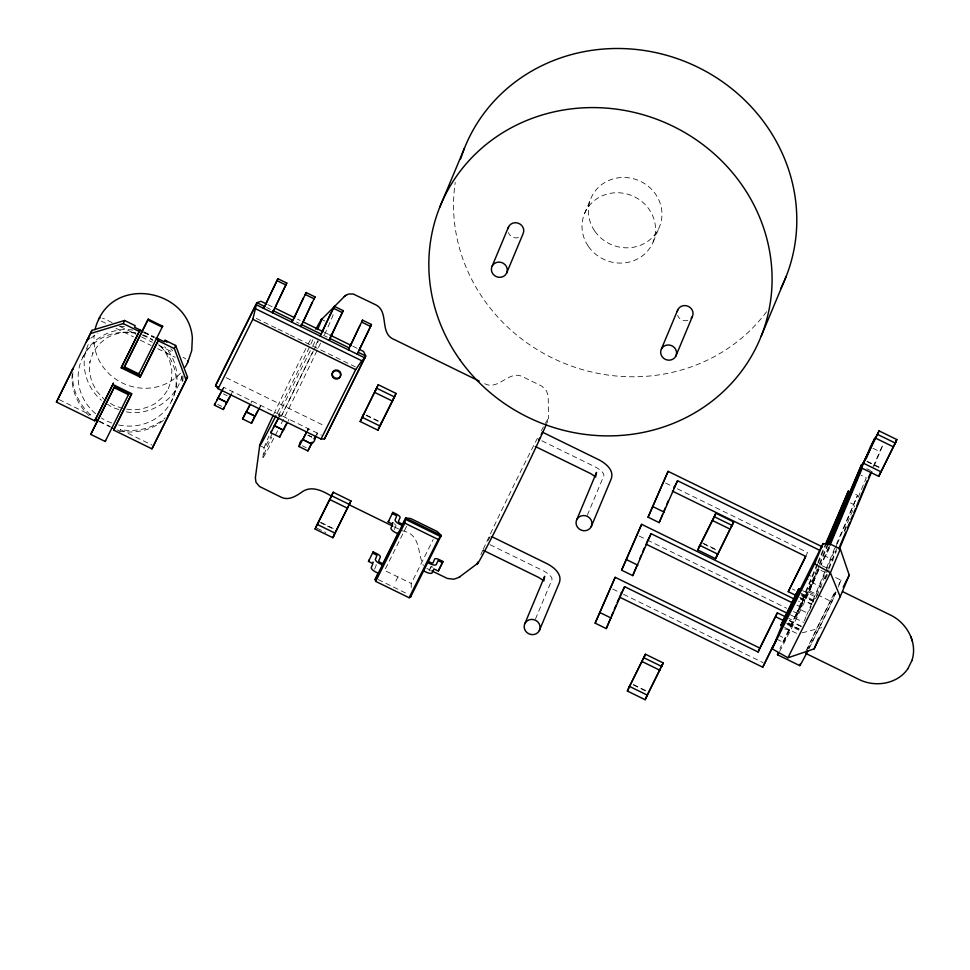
<?xml version="1.0" encoding="UTF-8"?>
<svg xmlns="http://www.w3.org/2000/svg" width="970" height="970" viewBox="0 0 970 970"><rect width="100%" height="100%" fill="white"/><g stroke="black" fill="none" stroke-linecap="round" stroke-linejoin="round"><path stroke-width="0.73" stroke-dasharray="4.85 3.64" d="M411.231 587.541L411.268 583.455L433.214 539.514M72.216 374.165C70.761 389.576 77.843 405.12 88.998 415.584M72.871 372.589C71.331 388.509 79.006 404.32 90.574 415.002L89.919 416.579M182.227 381.368L181.499 372.916M182.821 381.246L183.1 375.438M262.834 457.537L264.155 447.691L259.717 445.521M88.234 344.568C79.297 363.52 85.687 386.921 101.389 400.27M95.618 413.729A49.482 46.439 22.7 0 1 82.729 357.469C90.828 338.481 112.496 326.72 132.817 330.091M117.067 429.868L119.783 431.201L120.45 429.625C136.079 432.232 153.369 428.679 165.227 417.791M118.619 424.981A49.482 46.439 22.7 0 0 171.593 400.962C180.493 383.671 178.553 360.876 164.609 346.787M182.142 375.742C175.752 400.598 149.319 417.209 124.196 411.425M222.809 389.225L223.633 387.26L321.434 435.118M251.024 403.035L251.836 401.059M259.899 407.388L260.724 405.411L258.978 408.904M279.675 417.064L280.5 415.087M288.114 421.186L288.939 419.222M307.441 430.656L308.266 428.679L306.52 432.171M307.89 430.874L308.715 428.898M316.329 434.996L317.154 433.032M316.778 435.215L317.602 433.25M374.614 569.111L376.178 565.364A4.329 1.491 26.5 0 0 375.451 563.837M584.461 213.812L590.851 198.547M653.113 242.015L659.503 226.737M535.428 619.139L551.918 579.745A12.367 4.268 26.5 0 0 542.46 570.36L486.916 543.188M587.311 515.264L603.789 475.858A12.367 4.268 26.5 0 0 594.331 466.473L540.144 439.956M805.84 556.44L807.489 552.5L676.417 488.346M776.74 639.145L783.408 642.407L793.824 620.897L788.768 618.411M817.273 563.703L794.6 617.902L803.706 622.364M817.855 562.321L824.827 545.637M783.408 642.407L793.824 620.897M817.661 564.504L799.062 608.978L808.168 613.428M818.243 563.109L825.797 545.043M790.453 614.834L795.849 617.478L802.687 603.146L798.625 601.157M795.849 617.478L802.687 603.146M817.079 569.281L807.78 591.518L816.885 595.98L815.54 598.66M819.407 563.728L826.961 545.661M799.644 597.253L804.712 599.739L815.139 578.217L808.471 574.955M819.213 565.91L812.242 582.582L821.347 587.044M819.795 564.516L827.931 545.067M779.577 651.5A49.482 1.067 -63.9 0 0 808.543 593.616L818.85 569.354L826.695 573.185M828.513 547.068L820.947 565.134L829.932 547.153M829.483 546.474L825.409 556.198L833.218 560.017M804.288 620.97L806.034 616.811M806.616 615.416L825.797 569.548M826.379 568.165L835.679 545.928M836.261 544.534L857.577 495.294L853.685 493.39M809.332 610.651L836.649 545.334M837.231 543.94L857.577 495.294M816.885 595.98L827.931 569.572M828.513 568.178L836.649 548.729M844.203 530.663L854.667 505.637M858.159 497.307L866.295 477.846L861.093 475.3M824.827 578.702L828.319 570.372M828.901 568.978L836.455 550.911M844.603 531.451L846.337 527.28M873.085 466.752L882.664 445.084M874.055 466.158L882.773 445.303M809.065 648.506A49.482 1.067 -63.9 0 0 830.769 604.48L835.97 592.415M838.226 586.995L841.063 580.218L834.527 577.029M489.304 538.617L489.899 537.319M221.887 390.752L223.633 387.26M230.775 395.105L232.509 391.601M278.305 418.373L280.051 414.869M406.551 526.455L384.605 570.409L411.268 583.455M395.857 581.091L397.942 576.932M431.274 566.371L428.91 571.112L430.474 567.377A4.329 1.491 26.5 0 1 432.911 567.135M818.935 569.16L788.792 629.542L784.706 629.057M804.712 599.739L813.49 582.158L806.822 578.896M825.361 578.993L829.386 570.93M487.995 540.617L488.832 538.956M489.535 537.586L490.056 536.592M818.85 569.354L817.589 571.657A49.482 1.067 -63.9 0 0 779.916 648.639M841.063 580.218L839.802 582.534A49.482 1.067 -63.9 0 0 838.116 585.734M90.865 338.13L97.934 333.231M163.445 420.301C151.696 430.522 134.927 433.699 119.783 431.201M802.105 632.876L821.772 627.651M119.528 326.672L125.057 326.429M135.921 332.88C125.7 330.758 115.6 333.086 106.13 338.251L98.576 344.617L92.744 353.104L93.096 352.571L89.834 362.283L89.955 361.689L89.361 371.462L91.726 381.768L96.77 391.249L104.154 399.276M126.694 409.122C136.394 411.098 146.082 408.467 155.103 403.629L162.669 397.263L168.501 388.788L168.149 389.309L171.411 379.597L171.278 380.204L171.872 370.419L169.507 360.125L164.463 350.631L157.079 342.604M484.648 383.696C498.701 390.849 508.741 369.873 522.454 376.615L541.927 386.193L546.522 390.861L548.183 396.075L548.511 418.761M143.766 332.771L149.15 334.638L153.903 337.742M142.602 334.82L147.876 336.651L152.557 339.694M122.608 408.431L113.357 405.242L108.688 402.186M118.813 409.57L112.096 407.254L107.33 404.15M872.964 448.273L879.475 451.462M867.083 461.211L879.778 467.419M866.913 461.599L880.881 468.437M866.743 468.716L870.551 470.583M850.52 502.957L853.127 504.23M665.602 483.048L675.059 487.68M321.7 319.494L325.035 321.131M822.257 565.765L828.756 568.953M267.781 304.592L273.176 307.235M297.45 319.118L300.154 320.439M324.429 332.322L328.478 334.298M352.765 346.193L358.16 348.824M266.629 307.466L270.436 309.333M296.553 322.113L299.099 323.362M323.495 335.305L327.314 337.16M256.286 318.403L276.644 328.369M278.002 329.036L288.866 334.347M290.224 335.014L355.359 366.89M809.792 590.997L832.005 601.873M802.626 590.633L816.582 597.471M702.62 542.933L716.587 549.76M703.723 543.94L716.418 550.16M792.429 588.972L794.963 590.221M801.293 593.313L806.361 595.798M801.147 594.186L813.83 600.394M801.814 595.41L813.248 601M801.656 595.81L813.078 601.4M800.505 598.563L811.926 604.152M800.335 598.963L811.757 604.553M796.988 605.11L801.038 607.087M639.145 536.034L645.923 539.344M647.269 540.011L786.67 608.238M793.436 611.549L797.498 613.537M789.374 620.339L802.069 626.559M789.204 620.739L801.899 626.947M366.272 415.051L378.967 421.259M366.102 415.439L380.07 422.277M788.38 622.97L792.175 624.838M788.052 623.492L799.474 629.093M786.621 623.273L799.316 629.481M787.288 624.498L798.722 630.088M784.536 627.42L797.898 634.004M778.389 635.204L785.057 638.466M144.033 331.886L154.897 337.208M143.899 332.298L153.345 336.917M226.228 377.718L324.695 425.915M112.096 322.574L105.39 319.288A6.184 2.134 26.5 0 0 102.505 318.196M120.134 326.502L136.224 334.383M141.584 337.002L152.302 342.252M159.007 345.526L173.751 352.74M101.207 321.058L106.591 323.701M116.012 328.309L133.508 336.869M140.238 340.167L151.017 345.441M157.746 348.727L175.243 357.299M307.914 435.081L311.722 436.936M223.415 393.893L227.222 395.76M308.048 435.324L311.867 437.191M612.7 589.02L622.17 593.652M623.528 594.319L763.026 662.595M217.741 404.405L221.56 406.272M302.385 445.824L306.193 447.691M394.208 526.831L400.925 530.117M402.259 530.772C421.283 534.203 417.076 552.876 423.381 565.474M430.486 570.251L426.836 568.408M321.203 522.575L335.171 529.414M319.773 522.345L335.002 529.802M59.061 399.579L90.574 415.002M120.45 429.625L151.963 445.048M99.425 421.235L110.277 426.545M99.292 421.647L110.083 426.921M317.057 528.226L325.944 532.566M633.471 684.565L646.165 690.773M633.313 684.953L646.008 691.173M378.251 579.587L408.528 594.416M170.805 348.812L172.624 350.8M687.815 320.452A8.039 7.542 22.7 0 1 677.606 315.444M518.538 237.589A8.039 7.542 22.7 0 1 508.328 232.594M766.567 311.709A173.169 162.523 22.7 0 1 562.879 362.744A173.169 162.523 22.7 0 1 455.233 182.384M333.134 314.607A79.964 1.734 -63.9 0 1 323.653 336.432M320.549 343.101A79.964 1.734 -63.9 0 1 284.016 418.155M283.361 419.452A79.964 1.734 -63.9 0 1 280.209 425.697M277.626 430.765A79.964 1.734 -63.9 0 1 271.685 437.058M281.797 415.548A79.964 1.734 -63.9 0 1 313.249 351.407M313.88 350.146A79.964 1.734 -63.9 0 1 318.33 341.379M545.358 423.344A81.092 1.758 -63.9 0 1 546.862 423.126M480.841 554.731A81.092 1.758 -63.9 0 1 482.805 550.342M483.315 549.214A81.092 1.758 -63.9 0 1 537.441 438.234M541.442 430.583A81.092 1.758 -63.9 0 1 543.406 426.897M312.91 339.682A70.507 1.528 -63.9 0 1 276.535 414.493M273.892 413.863A70.507 1.528 -63.9 0 1 306.18 347.963M308.181 344.023A70.507 1.528 -63.9 0 1 311.043 338.433M317.978 340.518A70.507 1.528 -63.9 0 1 314.947 346.993M312.582 352.025A70.507 1.528 -63.9 0 1 280.973 416.663M272.231 433.748A70.507 1.528 -63.9 0 1 269.017 436.063M278.341 416.033A70.507 1.528 -63.9 0 1 310.618 350.134M312.631 346.193A70.507 1.528 -63.9 0 1 315.492 340.603M158.704 344.702A49.482 46.439 22.7 0 1 171.593 400.962M111.708 423.017A49.482 46.439 22.7 0 1 101.389 417.973M82.729 357.469A49.482 46.439 22.7 0 1 135.703 333.45M142.614 335.426A49.482 46.439 22.7 0 1 152.921 340.47M180.493 373.147A49.446 46.402 22.7 0 1 124.184 383.853A49.446 46.402 22.7 0 1 94.151 335.183M183.124 357.336A6.184 2.134 26.5 0 1 185.791 358.961M835.776 592.815A35.866 0.776 -63.9 0 1 808.531 648.59M807.198 649.56A35.866 0.776 -63.9 0 1 821.178 620.048A35.866 0.776 -63.9 0 1 835.51 591.809M805.864 651.331A49.482 1.067 -63.9 0 1 835.594 590.56M394.45 523.739A4.329 1.491 26.5 0 1 395.166 524.358M395.663 524.94A4.329 1.491 26.5 0 1 395.893 525.885L394.329 529.632A2.474 0.849 26.5 0 0 394.317 529.875M594.852 231.212A37.102 34.823 22.7 0 0 658.363 229.223A37.102 34.823 22.7 0 0 622.316 177.486A37.102 34.823 22.7 0 0 594.852 231.212M588.463 246.489A37.102 34.823 22.7 0 0 651.973 244.488A37.102 34.823 22.7 0 0 615.926 192.751A37.102 34.823 22.7 0 0 588.463 246.489"/><path stroke-width="1.45" d="M359.506 349.491L363.556 351.467L365.726 355.966L324.441 438.974L321.034 439.034L218.165 388.691L252.806 319.312L256.868 302.688L261.027 301.294L266.423 303.937M544.012 579.805L544.667 576.289L524.915 623.492M375.693 581.382L404.793 523.109L405.702 518.053L410.553 518.465L437.203 531.511L441.253 535.452L438.21 539.466L409.11 597.726L375.693 581.382L375.123 579.49L378.106 573.318M259.717 445.521L255.377 477.676L255.971 482.284L259.548 486.528L281.106 497.137C288.648 501.163 296.82 495.67 302.785 491.426C311.891 485.497 322.986 491.002 331.061 495.925M911.921 660.558C917.947 642.589 906.768 622.667 890.23 614.932L842.651 591.639M911.982 660.388L907.896 668.694M95.011 329.691A49.446 46.402 22.7 0 1 98.54 319.748L98.54 319.663M187.901 361.955L191.757 350.461L192.339 337.766C188.81 291.279 119.941 276.111 99.049 318.463M94.745 420.847L113.405 383.296L94.745 420.847L56.43 402.089L73.077 368.236L72.423 369.812M86.366 341.864L91.98 330.37L124.572 320.464L135.182 325.665L134.527 327.229L142.675 331.219M56.43 402.089L91.98 330.37M98.516 319.748L99.013 318.548A6.184 2.134 26.5 0 1 100.177 317.917M90.671 333.522L123.263 323.616L124.572 320.464M128.937 393.735L105.184 441.459L90.743 434.402L114.508 386.666L128.937 393.735L128.525 394.717L114.096 387.648L114.508 386.666M156.049 338.239L158.74 339.561L140.092 377.1L121.201 367.86L139.862 330.321L142.554 331.643M124.875 365.884L148.228 319.142L162.657 326.199L138.904 373.935L124.463 366.866L124.96 365.69M121.201 367.86L139.862 330.321M124.463 366.866L148.228 319.142M105.184 441.459L105.597 440.477M156.255 337.863L164.403 341.852L165.058 340.276L175.667 345.478L187.513 377.124L151.95 448.843L113.635 430.086L131.617 393.893M138.904 373.935L139.401 372.759M140.092 377.1L158.74 339.561M162.657 326.199L162.245 327.193L147.816 320.124M186.191 380.276L174.357 348.63L175.667 345.478M151.95 448.843L187.513 377.124M167.943 416.566L168.598 414.99M226.895 402.332L223.27 409.486L214.382 405.133L215.207 403.156M263.27 308.193L264.095 306.229L256.868 302.688L216.407 383.72L215.583 385.696L218.165 388.691M223.27 409.486L224.094 407.509M274.158 286.538L277.905 278.717L286.793 283.07L282.476 291.752M272.158 312.546L272.982 310.57L292.31 320.027L291.485 322.004M242.597 418.943L246.222 411.789L255.122 416.118L251.485 423.284L242.597 418.943L249.084 406.466M292.746 320.245L291.921 322.222L294.783 316.171M251.485 423.284L254.94 416.045M306.12 292.528L305.295 294.492L314.183 298.845L314.995 296.868L306.12 292.528L294.941 316.171M301.634 324.598L300.809 326.575L303.671 320.512M284.295 427.588L279.7 437.094L270.812 432.753L271.636 430.777M330.285 314.753L320.136 336.032L323.58 329.097M279.7 437.094L280.524 435.13M330.576 314.159L334.323 306.338L343.21 310.679L339.464 318.512M339.173 319.106L329.024 340.373L332.467 333.45M311.528 443.751L307.914 450.904L299.027 446.552L306.52 432.171M370.601 326.466L371.425 324.489L362.537 320.136L361.713 322.113L370.601 326.466L360.246 348.133M307.914 450.904L312.146 442.102M324.441 438.974L365.726 355.966L358.063 352.219M439.737 207.277L464.46 148.18M316.596 525.485L333.195 492.239L350.958 500.944L332.88 537.732L315.104 529.038L316.947 524.843M360.173 421.501L378.264 384.714L396.027 393.42L394.547 396.96L377.948 430.207L360.173 421.501L378.264 384.714M317.348 524.479L335.123 533.185M363.738 413.802L362.246 417.355L380.022 426.048L381.501 422.508M329.8 499.55L347.563 508.244M376.19 388.873L374.699 392.413L392.474 401.119L393.953 397.567L379.949 425.624M331.352 496.434L333.195 492.239M332.88 537.732L333.862 535.367M333.559 536.301L334.711 533.536M377.948 430.207L379.428 426.654M348.885 505.091L350.958 500.944M349.127 505.127L350.279 502.375M378.239 573.258L375.293 571.791A6.196 2.134 26.5 0 1 371.219 567.753L372.844 563.667L368.491 561.363L368.988 560.175M492.117 266.192L508.595 226.786M382.883 563.764L380.664 562.673A2.474 0.849 26.5 0 1 378.773 560.793L380.337 557.059A4.329 1.491 26.5 0 0 377.027 553.773L373.135 551.869L372.638 553.045L376.978 555.325L375.366 559.447A6.196 2.134 26.5 0 0 379.44 563.485L382.386 564.94L398.44 532.591M397.955 533.779L395.008 532.324A6.196 2.134 26.5 0 1 390.934 528.274L392.559 524.2L388.206 521.884L388.703 520.708M402.599 524.285L400.367 523.194A2.474 0.849 26.5 0 1 398.476 521.326L400.052 517.58A4.329 1.491 26.5 0 0 396.73 514.294L392.85 512.39L392.353 513.579L396.694 515.846L395.081 519.968A6.196 2.134 26.5 0 0 399.155 524.006L402.101 525.461L405.702 518.053L441.253 535.452L410.674 596.877L409.11 597.726M506.558 273.261A8.039 7.542 22.7 0 0 498.641 262.106A8.039 7.542 22.7 0 0 492.808 273.807A8.039 7.542 22.7 0 0 506.558 273.261L523.036 233.855A8.039 7.542 22.7 0 0 518.222 223.161A8.039 7.542 22.7 0 0 507.965 228.653M410.674 596.877L411.159 595.701M438.331 570.978L442.975 561.484L439.083 559.581A4.329 1.491 26.5 0 0 434.621 559.059L433.056 562.806A2.474 0.849 26.5 0 1 430.498 562.503L428.279 561.424L427.782 562.6L430.741 564.031A6.196 2.134 26.5 0 0 436.233 564.673L438.028 560.648L442.478 562.673L438.331 570.978L433.929 568.941L432.087 572.979A6.196 2.134 26.5 0 1 426.594 572.336L423.635 570.906M442.478 562.673L442.975 561.484M576.798 519.605L596.538 472.402L595.859 475.639M539.356 630.561A8.039 7.542 22.7 0 0 531.451 619.406A8.039 7.542 22.7 0 0 525.607 631.106A8.039 7.542 22.7 0 0 539.356 630.561L559.169 583.188C562.903 573.997 553.312 566.71 546.049 563.206L491.814 536.665M661.394 349.042L677.872 309.636M591.227 526.674A8.039 7.542 22.7 0 0 583.322 515.531A8.039 7.542 22.7 0 0 577.477 527.219A8.039 7.542 22.7 0 0 591.227 526.674L611.051 479.301C614.774 470.111 605.195 462.823 597.932 459.319L542.327 432.111L541.175 434.73M675.835 356.111A8.039 7.542 22.7 0 0 667.918 344.956A8.039 7.542 22.7 0 0 662.086 356.657A8.039 7.542 22.7 0 0 675.835 356.111L692.313 316.705M624.631 586.68L606.262 628.596L595.156 623.152L615.174 577.308L759.765 648.069L758.116 652.01L624.631 586.68L619.442 597.071L762.735 667.202L776.74 639.145M595.156 623.152L615.174 577.308M792.939 603.122L651.088 533.694L632.719 575.61L621.612 570.178L641.631 524.321L794.563 599.181M621.612 570.178L641.631 524.321M819.48 550.184L677.545 480.72L659.176 522.624L648.069 517.192L668.087 471.335L822.487 546.91M648.069 517.192L668.087 471.335M606.262 628.596L610.275 618.993M611.415 616.253L613.137 612.143M614.289 609.403L616.011 605.292M617.15 602.552L618.872 598.441M632.719 575.61L637.302 564.649M639.594 559.169L641.315 555.046M642.467 552.306L644.177 548.195M659.176 522.624L662.607 514.403M663.759 511.663L665.481 507.553M666.62 504.812L668.342 500.702M761.183 336.214L785.906 277.105M628.863 687.475L645.462 654.229L663.225 662.934L645.147 699.722L627.372 691.028L629.215 686.833M629.615 686.469L647.39 695.175M642.067 661.54L659.842 670.234M643.619 658.424L644.771 655.671M627.372 691.028L645.462 654.229M699.273 546.462L715.872 513.215L733.647 521.921L715.569 558.708L697.794 550.014L699.625 545.819M700.037 545.455L717.8 554.161M712.477 520.526L730.252 529.22M714.041 517.41L715.872 513.215M645.147 699.722L646.141 697.357M645.826 698.291L646.99 695.526M661.152 667.093L663.225 662.934M661.394 667.117L662.546 664.365M715.569 558.708L733.647 521.921M716.248 557.277L717.4 554.513M731.804 526.104L732.968 523.351M758.116 652.01L777.358 612.834L784.96 616.556M795.849 595.398L788.246 591.676L805.464 556.562M762.735 667.202L773.054 645.899M782.802 621.406L784.293 617.854M772.156 648.833L780.62 628.584L823.057 543.6L831.217 544.558L840.335 549.02L849.223 575.125L840.19 596.72L814.145 648.869L787.943 657.793L772.156 648.833L814.582 563.861L823.057 543.6M795.254 596.477L796.746 592.925M798.819 588.766L780.729 625.565L798.819 588.766L801.353 590.015M825.409 544.255L848.471 490.844L825.797 545.043M827.543 544.267L861.651 464.46L827.931 545.067M860.984 467.673L879.075 430.874L896.838 439.58L895.359 443.12L878.759 476.367L860.984 467.673L879.075 430.874M861.675 466.23L862.827 463.478M863.227 463.114L881.002 471.82M829.677 544.291L870.369 447L874.831 438.064L866.113 458.919M830.065 545.079L862.039 468.643M875.68 438.185L893.443 446.879M877.232 435.069L878.384 432.317M839.365 547.359L845.755 532.069M847.501 527.898L849.829 522.333M850.993 519.556L852.727 515.385M853.891 512.609L855.637 508.438M856.801 505.661L867.265 480.647M868.429 477.87L870.175 473.7M839.171 549.541L871.727 471.711M840.335 549.02L830.381 572.821L787.943 657.793M878.759 476.367L896.838 439.58M879.438 474.936L880.59 472.172M895.007 443.763L896.159 441.01M814.145 648.869L818.668 638.078M361.301 345.623L371.425 324.489M361.204 345.853L360.391 347.527M273.722 287.435L263.707 308.411L267.15 301.488M267.017 301.452L273.867 287.144M282.597 291.788L272.594 312.764L276.038 305.829M275.904 305.805L282.743 291.485M323.446 329.072L330.43 314.147M332.334 333.425L339.318 318.5M538.629 440.028L539.55 438.137M273.588 287.399L274.013 286.538M303.828 320.512L314.995 296.868M351.358 343.78L362.537 320.136M274.013 286.841L277.905 278.717M282.888 291.194L286.793 283.07M330.43 314.462L334.323 306.338M339.318 318.803L343.21 310.679M360.246 347.83L359.046 350.558M351.213 343.78L348.351 349.843L349.176 347.866L329.849 338.409M360.1 348.133L357.239 354.183M303.477 297.802L293.74 318.596M312.364 302.155L302.628 322.937M359.906 325.423L350.158 346.205M90.743 434.402L114.096 387.648M113.635 430.086L131.787 393.723L112.908 384.484M187.428 363.071L187.853 362.028A6.184 2.134 26.5 0 0 187.525 360.67M214.382 405.133L221.887 390.752M216.953 399.992L218.007 397.979L227.041 402.562L231.09 394.79M222.809 389.225L218.02 397.967M226.725 402.235L227.125 401.434M225.84 404.332L226.168 403.666M230.775 395.105L228.508 398.731M250.09 404.563L246.404 412.007L255.255 416.372L258.978 408.904M270.812 432.753L278.172 418.652M273.382 427.6L274.425 425.6L283.47 430.183L287.193 422.714M278.305 418.373L274.449 425.587M282.27 431.953L283.313 429.94M299.027 446.552C301.779 428.958 312.304 454.663 315.723 436.209M306.835 431.856L302.822 439.616L311.685 443.993M315.408 436.524L314.789 437.749M321.034 439.034L355.675 369.655L361.798 360.767L364.902 357.942L256.044 304.665L215.583 385.696L217.995 386.872M315.104 529.038L331.704 495.791L349.479 504.485M394.475 396.536L396.027 393.42M334.359 534.179L348.23 506.413M368.491 561.363L373.135 551.869M388.206 521.884L392.85 512.39M375.123 579.49L405.217 519.229L440.756 536.628M646.553 542.788L651.088 533.694M673.653 488.504L677.545 480.72M697.794 550.014L714.393 516.767L732.168 525.461M646.626 696.181L660.497 668.403M759.765 648.069L777.358 612.834M788.246 591.676L805.84 556.44L672.355 491.099M843.209 587.165L849.223 575.125M249.957 404.842L249.132 406.418M258.844 409.182L258.008 410.771M287.059 422.993L285.653 425.005M227.513 400.683L228.205 399.325M255.716 414.493L256.08 413.778M256.419 413.123L257.232 411.571M284.634 426.933L285.447 425.381M314.692 437.931L313.868 438.816M907.944 668.633C897.383 684.238 874.964 687.645 858.777 679.339L805.755 653.392A35.866 0.776 -63.9 0 1 805.718 653.246M321.009 320.003L344.993 295.935M87.033 340.3L89.276 338.421M431.808 570.893L447.364 578.459L453.875 579.223L459.016 577.344L478.004 563.133M345.235 295.765L348.557 294.043L353.213 293.995L375.717 304.798C389.71 311.758 378.736 333.789 394.584 339.682L479.216 381.113M344.241 296.493L345.999 295.207M459.016 577.344L460.01 576.629M877.583 434.427L895.359 443.12M277.08 280.682L285.968 285.034M333.51 308.302L342.386 312.655M274.522 307.89L294.759 317.796M302.846 321.761L323.083 331.667M329.824 334.965L351.407 345.526M301.185 324.38L320.961 334.056M255.934 308.957L361.798 360.767M535.258 446.479L590.742 473.639L595.847 476.985M653.259 506.801L664.365 512.233M252.806 319.312L355.675 369.655M376.772 388.267L394.547 396.96M645.899 544.085L787.749 613.513M775.709 616.774L783.311 620.497M626.802 559.787L637.908 565.219M123.263 323.616L139.365 331.497M158.243 340.749L174.357 348.63M777.528 654.762L799.741 665.626M218.153 398.209L227.041 402.562M274.583 425.83L283.47 430.183M121.699 366.684L140.589 375.923M483.387 550.366L538.859 577.526L543.976 580.872M600.345 612.761L611.452 618.205M404.793 523.109L438.21 539.466M348.533 504.473L392.862 526.176M643.971 657.781L661.746 666.475M95.351 419.234L98.067 420.568M95.242 419.658L97.946 420.98M111.429 427.588L114.133 428.898M814.582 563.861L830.381 572.821L840.19 596.72M165.058 340.276L166.888 342.264M912.467 641.51L910.903 636.732M677.242 311.503A8.039 7.542 22.7 0 1 688.47 306.423A8.039 7.542 22.7 0 1 691.198 318.33M460.653 158.862A173.169 162.523 22.7 0 1 686.081 61.959A173.169 162.523 22.7 0 1 780.68 288.757M315.82 329.279A70.507 1.528 -63.9 0 1 317.542 329.57M275.88 415.791A70.507 1.528 -63.9 0 1 273.273 415.172M546.437 424.132A81.092 1.758 -63.9 0 1 503.66 513.857A81.092 1.758 -63.9 0 1 477.725 562.139M340.688 372.904A4.377 4.11 22.7 0 1 335.85 378.191A4.377 4.11 22.7 0 1 333.28 371.328M334.116 370.637A4.377 4.11 22.7 0 1 336.226 369.994M337.366 370.091A4.377 4.11 22.7 0 1 338.445 370.467M339.403 371.086A4.377 4.11 22.7 0 1 340.167 371.922M187.331 363.216A49.446 46.402 22.7 0 1 185.1 367.145M778.534 653.331A49.482 1.067 -63.9 0 1 778.001 653.162M807.925 650.737A49.482 1.067 -63.9 0 1 800.214 664.026M372.868 562.079A4.329 1.491 26.5 0 1 373.377 562.345M392.583 522.612A4.329 1.491 26.5 0 1 393.092 522.866M595.228 476.367L594.477 475.797L595.204 476.391M459.804 359.64A173.169 162.523 22.7 0 0 755.957 347.854A173.169 162.523 22.7 0 0 585.601 107.731A173.169 162.523 22.7 0 0 459.804 359.64M332.722 377.148A4.377 4.11 22.7 0 0 340.203 376.857A4.377 4.11 22.7 0 0 335.899 370.782A4.377 4.11 22.7 0 0 332.722 377.148"/></g></svg>
